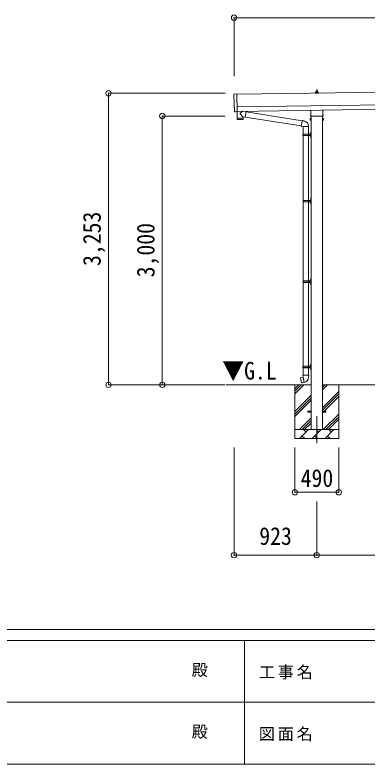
# Model space of a CAD drawing. Units: millimetres at full size, sheet at 1:60. Extents: x -16864 to 16864, y -11640 to 11640.
# Drawn here: x -3459 to 467, y -11640 to -3281 of the extents above; entities that cross this region are included whole.
import ezdxf
from ezdxf.enums import TextEntityAlignment as Align

# ---------------------------------------------------------------- set-up
doc = ezdxf.new("R2010")
doc.units = ezdxf.units.MM
doc.header["$LTSCALE"] = 60
doc.header["$PDMODE"] = 32
doc.header["$PDSIZE"] = 60
doc.linetypes.add('CHAIN1', pattern=[8, 5, -1, 1, -1])
for name, color, linetype, lineweight in [('0-1_Defpoints', 2, 'Continuous', 9), ('0-2_TEXT1', 4, 'Continuous', 9), ('0-3_SHAPE', 5, 'Continuous', 5), ('0-7_PARTS2', 7, 'Continuous', 9), ('0-8_TABLE1', 6, 'Continuous', 9), ('0-9_DIM1', 7, 'Continuous', 9), ('F-0', 7, 'Continuous', 9)]:
    doc.layers.add(name, color=color, linetype=linetype, lineweight=lineweight)
doc.styles.add('ＭＳ ゴシック', font='')
doc.styles.get('ＭＳ ゴシック').set_extended_font_data('MS Gothic')

msp = doc.modelspace()

# ---------------------------------------------------------------- linework, layer by layer
at = {"layer": '0-1_Defpoints', "color": 7, "linetype": 'CHAIN1'}
msp.add_line((-93.06, -7758.15), (-93.06, -8107.15), dxfattribs=at)
at = {"layer": '0-2_TEXT1'}
for p, q in [((4647.01, -4085.46), (-983.46, -4165.89)), ((-111, -4154.39), (-111, -4146.68)), ((-74.5, -4154.39), (-111, -4154.39)), ((-110.62, -4145.89), (-74.89, -4145.89)), ((-110.24, -4145.71), (-103.52, -4144.08)), ((-103.14, -4143.89), (-82.37, -4143.89)), ((-102.75, -4143.11), (-102.75, -4138.89)), ((-101.75, -4138.89), (-83.75, -4138.89)), ((-98.75, -4138.89), (-98.03, -4115.37)), ((-97.03, -4114.39), (-88.48, -4114.39)), ((-87.48, -4115.37), (-86.75, -4138.89)), ((-82.75, -4143.11), (-82.75, -4138.89)), ((-75.27, -4145.71), (-81.99, -4144.08)), ((-74.5, -4154.39), (-74.5, -4146.68)), ((-981.46, -4305.88), (4649.01, -4225.44)), ((-980.74, -4355.87), (4649.72, -4275.44)), ((-161.36, -4398.38), (-161.36, -4344.17)), ((-24.76, -4342.22), (-24.76, -4398.38)), ((-1000.32, -4359.92), (-1007.24, -4359.66)), ((-163.06, -4407.15), (-163.06, -4401.65)), ((-25.12, -4410.65), (-161, -4410.65)), ((-155.56, -4410.65), (-155.56, -7908.15)), ((-30.56, -7908.15), (-30.56, -4410.65)), ((-23.06, -4401.65), (-23.06, -4407.15)), ((-167.06, -4436.65), (-166.3, -4435.34)), ((-167.06, -4436.65), (-167.06, -4453.65)), ((-167.06, -4453.65), (-166.3, -4454.97)), ((-160.06, -4440.25), (-166.3, -4440.25)), ((-160.06, -4450.06), (-166.3, -4450.06)), ((-160.06, -4454.97), (-166.3, -4454.97)), ((-157.56, -4454.35), (-160.06, -4454.35)), ((-28.56, -4454.35), (-26.06, -4454.35)), ((-26.06, -4440.25), (-19.82, -4440.25)), ((-26.06, -4450.06), (-19.82, -4450.06)), ((-26.06, -4454.97), (-19.82, -4454.97)), ((-19.06, -4436.65), (-19.82, -4435.34)), ((-19.06, -4453.65), (-19.82, -4454.97)), ((-19.06, -4436.65), (-19.06, -4453.65)), ((-193.06, -7703.65), (-155.56, -7703.65)), ((-193.06, -7712.65), (-193.06, -7703.65)), ((-193.06, -7703.65), (-155.56, -7703.65)), ((-193.06, -7712.65), (-193.06, -7703.65)), ((-193.06, -7712.65), (-155.56, -7712.65)), ((-193.06, -7712.65), (-155.56, -7712.65)), ((-30.56, -7703.65), (6.94, -7703.65)), ((-30.56, -7703.65), (6.94, -7703.65)), ((-30.56, -7712.65), (6.94, -7712.65)), ((-30.56, -7712.65), (6.94, -7712.65)), ((6.94, -7712.65), (6.94, -7703.65)), ((6.94, -7712.65), (6.94, -7703.65))]:
    msp.add_line(p, q, dxfattribs=at)
for points in [[(-1015.07, -4162.91), (-983.53, -4160.81), (-980.7, -4358.64)], [(-1010.12, -4356.71), (-1010.8, -4309.68), (-1011.4, -4309.69)], [(-999.58, -4359.64), (-998.92, -4359), (-980.69, -4359.64)], [(-160.06, -4454.97), (-160.06, -4435.34), (-166.3, -4435.34)], [(-160.06, -4454.35), (-160.06, -4435.95), (-157.56, -4435.95)], [(-26.06, -4454.35), (-26.06, -4435.95), (-28.56, -4435.95)], [(-26.06, -4454.97), (-26.06, -4435.34), (-19.82, -4435.34)]]:
    msp.add_lwpolyline(points, dxfattribs=at)
for points in [[(-157.56, -4455.65), (-157.56, -4434.65), (-155.56, -4434.65), (-155.56, -4455.65)], [(-28.56, -4455.65), (-28.56, -4434.65), (-30.56, -4434.65), (-30.56, -4455.65)]]:
    msp.add_lwpolyline(points, close=True, dxfattribs=at)
for centre, radius, start, end in [((-110, -4146.68), 1, 103.62699, 180), ((-103.75, -4143.11), 1, 283.62699, 0), ((-98.67, -4139.53), 4.13, 90, 171.17633), ((-101.75, -4139.89), 1, 90, 180), ((-97.03, -4115.39), 1, 90, 178.60509), ((-89.42, -4138.89), 4.83, 133.60282, 180), ((-96.09, -4138.89), 4.83, 0, 46.39718), ((-88.48, -4115.39), 1, 1.39491, 90), ((-86.84, -4139.53), 4.13, 8.82367, 90), ((-83.75, -4139.89), 1, 0, 90), ((-81.75, -4143.11), 1, 180, 256.37301), ((-75.5, -4146.68), 1, 0, 76.37301), ((-159.06, -4401.65), 4, 125.09963, 180), ((-159.06, -4407.15), 4, 180, 194.47751), ((-159.06, -4407.15), 4, 194.47751, 241.04498), ((-27.06, -4407.15), 4, 298.95502, 345.52249), ((-27.06, -4401.65), 4, 0, 54.90037), ((-27.06, -4407.15), 4, 345.52249, 0), ((-162.71, -4437.79), 4.34, 145.61575, 214.38425), ((-150.82, -4445.15), 16.24, 162.41205, 197.58795), ((-162.71, -4452.51), 4.34, 145.61575, 214.38425), ((-35.3, -4445.15), 16.24, 342.41205, 17.58795), ((-23.4, -4437.79), 4.34, 325.61575, 34.38425), ((-23.4, -4452.51), 4.34, 325.61575, 34.38425)]:
    msp.add_arc(centre, radius, start, end, dxfattribs=at)
for centre, major_axis, ratio, start_param, end_param in [((-1014.87, -4165.9), (-3, -0.04), 0.99863, 4.7647489, 6.2979817), ((-5779.24, -4304.4), (4762.89, 68.04), 0.99863, 6.2686928, 6.2979817), ((-1011.46, -4305.29), (-4.41, -0.06), 0.99863, 6.2686928, 7.8539816), ((-1007.12, -4356.66), (-2.15, -2.1), 0.9974, 5.5252311, 7.0411395), ((-1000.28, -4358.92), (-0.717, -0.7), 0.9974, 0.7579542, 1.5707963)]:
    msp.add_ellipse(centre, major_axis=major_axis, ratio=ratio, start_param=start_param, end_param=end_param, dxfattribs=at)
at = {"layer": '0-3_SHAPE', "color": 7, "lineweight": 9}
for p, q in [((-155.56, -7408.15), (-1104.5, -7408.15)), ((-338.06, -7408.15), (-338.06, -8008.15)), ((-338.06, -7451.63), (-294.58, -7408.15)), ((-338.06, -7479.92), (-266.29, -7408.15)), ((-338.06, -7508.2), (-238.01, -7408.15)), ((1744.44, -7408.15), (-30.56, -7408.15)), ((-30.56, -7436.98), (-1.73, -7408.15)), ((-30.56, -7465.26), (26.55, -7408.15)), ((151.94, -7408.15), (151.94, -8008.15)), ((-30.56, -7663.25), (151.94, -7480.75)), ((-30.56, -7691.54), (151.94, -7509.04)), ((-338.06, -7706.19), (-155.56, -7523.69)), ((-338.06, -7734.48), (-155.56, -7551.98)), ((-338.06, -7762.76), (-155.56, -7580.26)), ((-30.56, -7719.82), (151.94, -7537.32)), ((-20.9, -7908.15), (151.94, -7735.31)), ((7.38, -7908.15), (151.94, -7763.59)), ((-285.46, -7908.15), (-155.56, -7778.25)), ((-257.18, -7908.15), (-155.56, -7806.54)), ((-228.89, -7908.15), (-155.56, -7834.82)), ((35.67, -7908.15), (151.94, -7791.88)), ((-338.06, -7908.15), (151.94, -7908.15)), ((-284.48, -8008.15), (-184.48, -7908.15)), ((-213.03, -7936.71), (-241.59, -7908.15)), ((-143.06, -8008.15), (-43.06, -7908.15)), ((-71.61, -7936.71), (-100.17, -7908.15)), ((-1.64, -8008.15), (98.36, -7908.15)), ((69.81, -7936.71), (41.26, -7908.15)), ((151.94, -8008.15), (-338.06, -8008.15)), ((-255.93, -7979.6), (-227.37, -8008.15)), ((-114.51, -7979.6), (-85.95, -8008.15)), ((26.92, -7979.6), (55.47, -8008.15))]:
    msp.add_line(p, q, dxfattribs=at)
at = {"layer": '0-8_TABLE1'}
for p, q in [((-1016.06, -3310.51), (-1016.06, -3964.84)), ((10332.94, -3310.51), (-1016.06, -3310.51)), ((-2416.06, -4154.86), (-1115.37, -4154.86)), ((-2416.06, -4154.86), (-2416.06, -7408.15)), ((-1816.06, -4408.15), (-1115.37, -4408.15)), ((-1816.06, -4408.15), (-1816.06, -7408.15)), ((-2416.06, -7408.15), (-1115.37, -7408.15)), ((-1016.37, -9309.15), (-1016.37, -8107.15)), ((-338.06, -8607.15), (-338.06, -8107.15)), ((151.94, -8607.15), (151.94, -8107.15)), ((-338.06, -8607.15), (151.94, -8607.15)), ((-93.06, -9309.15), (-93.06, -8709.15)), ((-93.06, -9309.15), (-1016.37, -9309.15)), ((1806.94, -9309.15), (-93.06, -9309.15))]:
    msp.add_line(p, q, dxfattribs=at)
for p in [(-1016.06, -3310.51), (-2416.06, -4154.86), (-1816.06, -4408.15), (-2416.06, -7408.15), (-1816.06, -7408.15), (-338.06, -8607.15), (151.94, -8607.15), (-1016.37, -9309.15), (-93.06, -9309.15)]:
    msp.add_point(p, dxfattribs=at)
at = {"layer": '0-9_DIM1'}
for p, q in [((-980.7, -4358.64), (-980.69, -4359.64)), ((-916.25, -4417.94), (-947.12, -4384.84)), ((-919.3, -4355), (-946.95, -4377.51)), ((-920.58, -4430.02), (-920.58, -4431.02)), ((-916.25, -4417.94), (-891.84, -4421.89)), ((-916.25, -4417.94), (-916.08, -4429.96)), ((-881.68, -4359), (-907.52, -4354.83)), ((-881.68, -4359), (-891.84, -4421.89)), ((-891.55, -4420.07), (-267.04, -4519.5)), ((-881.97, -4360.84), (-256.62, -4460.4)), ((-980.06, -4431.87), (-979.64, -4444.92)), ((-919.06, -4447), (-976.6, -4447.82)), ((-975.57, -4430.81), (-975.54, -4431.81)), ((-267.36, -4521.32), (-261.83, -4489.95)), ((-256.3, -4458.58), (-261.83, -4489.95)), ((-256.3, -4458.58), (-255.16, -4456.6)), ((-255.16, -4456.6), (-251.6, -4457.23)), ((-251.6, -4457.23), (-251.18, -4459.58)), ((-236.67, -4462.4), (-234.98, -4464.03)), ((-234.98, -4464.03), (-232.87, -4464.48)), ((-267.36, -4521.32), (-266.97, -4523.57)), ((-267.36, -4521.32), (-262.21, -4522.13)), ((-266.97, -4523.57), (-263.4, -4524.2)), ((-263.4, -4524.2), (-262.21, -4522.13)), ((-262.21, -4522.13), (-247.61, -4524.45)), ((-247.61, -4524.45), (-245.4, -4523.46)), ((-185.1, -4523.86), (-246.29, -4523.86)), ((-245.56, -4523.86), (-245.56, -4609.07)), ((-185.56, -4523.86), (-185.56, -4609.07)), ((-161.86, -4591.92), (-159.82, -4592.92)), ((-160.59, -4589.92), (-159.96, -4589.92)), ((-160.59, -4589.92), (-160.59, -4598.22)), ((-159.96, -4589.92), (-159.96, -4598.22)), ((-159.96, -4589.92), (-159.56, -4590.32)), ((-159.82, -4592.92), (-159.2, -4594.07)), ((-159.56, -4586.07), (-156.56, -4584.57)), ((-159.56, -4586.07), (-159.56, -4618.07)), ((-159.56, -4590.32), (-159.56, -4597.82)), ((-156.56, -4584.57), (-156.56, -4618.07)), ((-156.56, -4584.57), (-155.56, -4584.57)), ((-155.56, -4584.57), (-155.56, -4618.07)), ((-248.56, -4611.07), (-198.23, -4611.07)), ((-248.56, -4625.07), (-198.23, -4625.07)), ((-247.56, -4609.07), (-161.56, -4609.07)), ((-247.56, -4609.07), (-247.56, -4611.07)), ((-247.56, -4627.07), (-247.56, -4625.07)), ((-247.56, -4627.07), (-161.56, -4627.07)), ((-245.56, -4627.07), (-245.56, -6249.15)), ((-188.56, -4609.07), (-188.56, -4613.57)), ((-188.56, -4613.57), (-186.56, -4613.57)), ((-188.56, -4627.07), (-188.56, -4622.57)), ((-188.56, -4622.57), (-186.56, -4622.57)), ((-186.56, -4613.57), (-186.56, -4618.07)), ((-186.56, -4622.57), (-186.56, -4618.07)), ((-185.56, -4627.07), (-185.56, -6249.15)), ((-180.56, -4609.07), (-180.56, -4618.07)), ((-180.56, -4613.57), (-177.56, -4613.57)), ((-180.56, -4627.07), (-180.56, -4618.07)), ((-180.56, -4622.57), (-177.56, -4622.57)), ((-177.56, -4613.57), (-177.56, -4618.07)), ((-177.56, -4622.57), (-177.56, -4618.07)), ((-161.86, -4639.92), (-159.82, -4640.92)), ((-160.59, -4598.22), (-159.96, -4598.22)), ((-160.59, -4637.92), (-159.96, -4637.92)), ((-160.59, -4637.92), (-160.59, -4646.22)), ((-160.59, -4646.22), (-159.96, -4646.22)), ((-159.96, -4598.22), (-159.56, -4597.82)), ((-159.96, -4637.92), (-159.96, -4646.22)), ((-159.96, -4637.92), (-159.56, -4638.32)), ((-159.96, -4646.22), (-159.56, -4645.82)), ((-159.82, -4640.92), (-159.2, -4642.07)), ((-159.56, -4650.07), (-159.56, -4618.07)), ((-159.56, -4638.32), (-159.56, -4645.82)), ((-159.56, -4650.07), (-156.56, -4651.57)), ((-156.56, -4651.57), (-156.56, -4618.07)), ((-156.56, -4651.57), (-155.56, -4651.57)), ((-155.56, -4651.57), (-155.56, -4618.07)), ((-245.06, -5349.15), (-245.06, -5351.15)), ((-245.06, -5349.15), (-161.56, -5349.15)), ((-186.06, -5349.15), (-186.06, -5353.65)), ((-178.06, -5349.15), (-178.06, -5358.15)), ((-161.86, -5332.01), (-159.82, -5333)), ((-160.59, -5330), (-159.96, -5330)), ((-160.59, -5330), (-160.59, -5338.3)), ((-160.59, -5338.3), (-159.96, -5338.3)), ((-159.96, -5330), (-159.96, -5338.3)), ((-159.96, -5330), (-159.56, -5330.4)), ((-159.96, -5338.3), (-159.56, -5337.9)), ((-159.82, -5333), (-159.2, -5334.15)), ((-159.56, -5326.15), (-156.56, -5324.65)), ((-159.56, -5326.15), (-159.56, -5358.15)), ((-159.56, -5330.4), (-159.56, -5337.9)), ((-156.56, -5324.65), (-156.56, -5358.15)), ((-156.56, -5324.65), (-155.56, -5324.65)), ((-155.56, -5324.65), (-155.56, -5358.15)), ((-246.06, -5351.15), (-195.73, -5351.15)), ((-246.06, -5365.15), (-195.73, -5365.15)), ((-245.06, -5367.15), (-245.06, -5365.15)), ((-245.06, -5367.15), (-161.56, -5367.15)), ((-186.06, -5353.65), (-184.06, -5353.65)), ((-186.06, -5367.15), (-186.06, -5362.65)), ((-186.06, -5362.65), (-184.06, -5362.65)), ((-184.06, -5353.65), (-184.06, -5358.15)), ((-184.06, -5362.65), (-184.06, -5358.15)), ((-178.06, -5353.65), (-175.06, -5353.65)), ((-178.06, -5367.15), (-178.06, -5358.15)), ((-178.06, -5362.65), (-175.06, -5362.65)), ((-175.06, -5353.65), (-175.06, -5358.15)), ((-175.06, -5362.65), (-175.06, -5358.15)), ((-161.86, -5380.01), (-159.82, -5381)), ((-160.59, -5378), (-159.96, -5378)), ((-160.59, -5378), (-160.59, -5386.3)), ((-160.59, -5386.3), (-159.96, -5386.3)), ((-159.96, -5378), (-159.96, -5386.3)), ((-159.96, -5378), (-159.56, -5378.4)), ((-159.96, -5386.3), (-159.56, -5385.9)), ((-159.82, -5381), (-159.2, -5382.15)), ((-159.56, -5390.15), (-159.56, -5358.15)), ((-159.56, -5378.4), (-159.56, -5385.9)), ((-159.56, -5390.15), (-156.56, -5391.65)), ((-156.56, -5391.65), (-156.56, -5358.15)), ((-156.56, -5391.65), (-155.56, -5391.65)), ((-155.56, -5391.65), (-155.56, -5358.15)), ((-246.06, -6251.15), (-195.73, -6251.15)), ((-246.06, -6265.15), (-195.73, -6265.15)), ((-245.56, -6267.15), (-245.56, -7199.15)), ((-245.06, -6249.15), (-245.06, -6251.15)), ((-245.06, -6249.15), (-161.56, -6249.15)), ((-245.06, -6267.15), (-245.06, -6265.15)), ((-245.06, -6267.15), (-161.56, -6267.15)), ((-186.06, -6249.15), (-186.06, -6253.65)), ((-186.06, -6253.65), (-184.06, -6253.65)), ((-186.06, -6267.15), (-186.06, -6262.65)), ((-186.06, -6262.65), (-184.06, -6262.65)), ((-185.56, -6267.15), (-185.56, -7199.15)), ((-184.06, -6253.65), (-184.06, -6258.15)), ((-184.06, -6262.65), (-184.06, -6258.15)), ((-178.06, -6249.15), (-178.06, -6258.15)), ((-178.06, -6253.65), (-175.06, -6253.65)), ((-178.06, -6267.15), (-178.06, -6258.15)), ((-178.06, -6262.65), (-175.06, -6262.65)), ((-175.06, -6253.65), (-175.06, -6258.15)), ((-175.06, -6262.65), (-175.06, -6258.15)), ((-161.86, -6232.01), (-159.82, -6233)), ((-160.59, -6230), (-159.96, -6230)), ((-160.59, -6230), (-160.59, -6238.3)), ((-160.59, -6238.3), (-159.96, -6238.3)), ((-159.96, -6230), (-159.96, -6238.3)), ((-159.96, -6230), (-159.56, -6230.4)), ((-159.96, -6238.3), (-159.56, -6237.9)), ((-159.82, -6233), (-159.2, -6234.15)), ((-159.56, -6226.15), (-156.56, -6224.65)), ((-159.56, -6226.15), (-159.56, -6258.15)), ((-159.56, -6230.4), (-159.56, -6237.9)), ((-159.56, -6290.15), (-159.56, -6258.15)), ((-156.56, -6224.65), (-156.56, -6258.15)), ((-156.56, -6224.65), (-155.56, -6224.65)), ((-156.56, -6291.65), (-156.56, -6258.15)), ((-155.56, -6224.65), (-155.56, -6258.15)), ((-155.56, -6291.65), (-155.56, -6258.15)), ((-161.86, -6280.01), (-159.82, -6281)), ((-160.59, -6278), (-159.96, -6278)), ((-160.59, -6278), (-160.59, -6286.3)), ((-160.59, -6286.3), (-159.96, -6286.3)), ((-159.96, -6278), (-159.96, -6286.3)), ((-159.96, -6278), (-159.56, -6278.4)), ((-159.96, -6286.3), (-159.56, -6285.9)), ((-159.82, -6281), (-159.2, -6282.15)), ((-159.56, -6278.4), (-159.56, -6285.9)), ((-159.56, -6290.15), (-156.56, -6291.65)), ((-156.56, -6291.65), (-155.56, -6291.65)), ((-161.86, -7182.01), (-159.82, -7183)), ((-160.59, -7180), (-159.96, -7180)), ((-160.59, -7180), (-160.59, -7188.3)), ((-160.59, -7188.3), (-159.96, -7188.3)), ((-159.96, -7180), (-159.96, -7188.3)), ((-159.96, -7180), (-159.56, -7180.4)), ((-159.96, -7188.3), (-159.56, -7187.9)), ((-159.82, -7183), (-159.2, -7184.15)), ((-159.56, -7176.15), (-156.56, -7174.65)), ((-159.56, -7176.15), (-159.56, -7208.15)), ((-159.56, -7180.4), (-159.56, -7187.9)), ((-156.56, -7174.65), (-156.56, -7208.15)), ((-156.56, -7174.65), (-155.56, -7174.65)), ((-155.56, -7174.65), (-155.56, -7208.15)), ((-248.56, -7201.15), (-198.23, -7201.15)), ((-248.56, -7215.15), (-198.23, -7215.15)), ((-247.56, -7199.15), (-161.56, -7199.15)), ((-247.56, -7199.15), (-247.56, -7201.15)), ((-247.56, -7217.15), (-247.56, -7215.15)), ((-247.56, -7217.15), (-161.56, -7217.15)), ((-245.56, -7217.15), (-245.56, -7302.08)), ((-188.56, -7199.15), (-188.56, -7203.65)), ((-188.56, -7203.65), (-186.56, -7203.65)), ((-188.56, -7217.15), (-188.56, -7212.65)), ((-188.56, -7212.65), (-186.56, -7212.65)), ((-186.56, -7203.65), (-186.56, -7208.15)), ((-186.56, -7212.65), (-186.56, -7208.15)), ((-185.56, -7217.15), (-185.56, -7302.08)), ((-180.56, -7199.15), (-180.56, -7208.15)), ((-180.56, -7203.65), (-177.56, -7203.65)), ((-180.56, -7217.15), (-180.56, -7208.15)), ((-180.56, -7212.65), (-177.56, -7212.65)), ((-177.56, -7203.65), (-177.56, -7208.15)), ((-177.56, -7212.65), (-177.56, -7208.15)), ((-161.86, -7230.01), (-159.82, -7231)), ((-160.59, -7228), (-159.96, -7228)), ((-160.59, -7228), (-160.59, -7236.3)), ((-160.59, -7236.3), (-159.96, -7236.3)), ((-159.96, -7228), (-159.96, -7236.3)), ((-159.96, -7228), (-159.56, -7228.4)), ((-159.96, -7236.3), (-159.56, -7235.9)), ((-159.82, -7231), (-159.2, -7232.15)), ((-159.56, -7240.15), (-159.56, -7208.15)), ((-159.56, -7228.4), (-159.56, -7235.9)), ((-159.56, -7240.15), (-156.56, -7241.65)), ((-156.56, -7241.65), (-156.56, -7208.15)), ((-156.56, -7241.65), (-155.56, -7241.65)), ((-155.56, -7241.65), (-155.56, -7208.15)), ((-274.02, -7330.53), (-274.83, -7331.7)), ((-274.83, -7331.7), (-265.21, -7386.26)), ((-246.15, -7325.28), (-274.02, -7330.53)), ((-261.28, -7327.93), (-261.49, -7328.17)), ((-247.41, -7302.08), (-249.56, -7302.86)), ((-249.56, -7302.86), (-249.56, -7306.48)), ((-249.56, -7306.48), (-247.32, -7307.3)), ((-247.41, -7302.08), (-215.56, -7302.08)), ((-247.41, -7302.08), (-247.32, -7307.3)), ((-247.32, -7307.3), (-247.06, -7322.08)), ((-247.06, -7322.08), (-245.71, -7324.08)), ((-235.8, -7382.58), (-245.93, -7325.1)), ((-245.91, -7324.28), (-245.91, -7324.99)), ((-245.71, -7324.08), (-245.74, -7324.09)), ((-183.71, -7302.08), (-215.56, -7302.08)), ((-185.37, -7324.02), (-185.45, -7326.18)), ((-184.06, -7322.08), (-185.37, -7324.02)), ((-181.56, -7306.48), (-183.8, -7307.3)), ((-183.71, -7302.08), (-181.56, -7302.86)), ((-181.56, -7302.86), (-181.56, -7306.48)), ((-251.18, -7385.17), (-251.47, -7385.02)), ((-235.49, -7383.34), (-235.73, -7382.68))]:
    msp.add_line(p, q, dxfattribs=at)
for points in [[(-981.09, -4359.63), (-980.07, -4430.87), (-916.08, -4429.96)], [(-916.11, -4444.01), (-916.06, -4430.96), (-980.06, -4431.87)], [(-256.3, -4458.58), (-251.18, -4459.58), (-236.67, -4462.4)], [(-161.86, -4596.22), (-159.82, -4595.22), (-159.2, -4594.07)], [(-161.86, -4644.22), (-159.82, -4643.22), (-159.2, -4642.07)], [(-161.86, -5336.3), (-159.82, -5335.3), (-159.2, -5334.15)], [(-161.86, -5384.3), (-159.82, -5383.3), (-159.2, -5382.15)], [(-161.86, -6236.3), (-159.82, -6235.3), (-159.2, -6234.15)], [(-161.86, -6284.3), (-159.82, -6283.3), (-159.2, -6282.15)], [(-161.86, -7186.3), (-159.82, -7185.3), (-159.2, -7184.15)], [(-161.86, -7234.3), (-159.82, -7233.3), (-159.2, -7232.15)], [(-259.03, -7327.71), (-259.31, -7327.56), (-261.28, -7327.93)], [(-183.71, -7302.08), (-183.8, -7307.3), (-184.06, -7322.08)], [(-236.06, -7382.48), (-264.05, -7387.08), (-265.21, -7386.26)], [(-249, -7384.61), (-249.21, -7384.85), (-251.18, -7385.17)]]:
    msp.add_lwpolyline(points, dxfattribs=at)
for centre, radius, start, end in [((-943.63, -4381.25), 5, 131.47396, 225.79244), ((-976.64, -4444.82), 3, 181.81845, 270.86677), ((-919.11, -4444), 3, 270.81845, 359.81845), ((-245.4, -4523.46), 60.3, 359.62495, 78), ((-156.26, -4594.07), 6, 136.21765, 223.78235), ((-199.81, -4618.07), 49.25, 171.82876, 180.00002), ((-199.81, -4618.07), 49.25, 180.00002, 188.17127), ((-198.23, -4609.07), 2, 270, 359.99998), ((-198.23, -4627.07), 2, 0.00005, 90.00004), ((-156.26, -4642.07), 6, 136.21765, 223.78235), ((-161.56, -4607.07), 2, 270, 359.99998), ((-161.56, -4629.07), 2, 0.00005, 90.00004), ((-195.73, -5349.15), 2, 270, 359.99998), ((-156.26, -5334.15), 6, 136.21765, 223.78235), ((-161.56, -5347.15), 2, 270, 359.99998), ((-197.31, -5358.15), 49.25, 171.82876, 180.00002), ((-197.31, -5358.15), 49.25, 180.00002, 188.17127), ((-195.73, -5367.15), 2, 0.00005, 90.00004), ((-156.26, -5382.15), 6, 136.21765, 223.78235), ((-161.56, -5369.15), 2, 0.00005, 90.00004), ((-197.31, -6258.15), 49.25, 171.82876, 180.00002), ((-197.31, -6258.15), 49.25, 180.00002, 188.17127), ((-195.73, -6249.15), 2, 270, 359.99998), ((-195.73, -6267.15), 2, 0.00005, 90.00004), ((-156.26, -6234.15), 6, 136.21765, 223.78235), ((-161.56, -6247.15), 2, 270, 359.99998), ((-161.56, -6269.15), 2, 0.00005, 90.00004), ((-156.26, -6282.15), 6, 136.21765, 223.78235), ((-156.26, -7184.15), 6, 136.21765, 223.78235), ((-199.81, -7208.15), 49.25, 171.82876, 180.00002), ((-199.81, -7208.15), 49.25, 180.00002, 188.17127), ((-198.23, -7199.15), 2, 270, 359.99998), ((-198.23, -7217.15), 2, 0.00005, 90.00004), ((-156.26, -7232.15), 6, 136.21765, 223.78235), ((-161.56, -7197.15), 2, 270, 359.99998), ((-161.56, -7219.15), 2, 0.00005, 90.00004), ((-246.21, -7324.99), 0.3, 280.66842, 0), ((-245.71, -7324.28), 0.2, 100, 180), ((-245.71, -7324.08), 60.3, 279.96938, 358), ((-236.02, -7382.78), 0.3, 20, 99.33158), ((-235.3, -7383.27), 0.2, 200, 279.96938)]:
    msp.add_arc(centre, radius, start, end, dxfattribs=at)
at = {"layer": 'F-0', "color": 5, "lineweight": 5}
for p, q in [((-16864.12, -10140), (16015.88, -10140)), ((-16864.12, -10260), (10682.37, -10260)), ((-897.63, -10260), (-897.63, -11640)), ((-6897.63, -10950), (5402.37, -10950)), ((-16864.12, -11640), (16015.88, -11640))]:
    msp.add_line(p, q, dxfattribs=at)

# ---------------------------------------------------------------- texts
at = {"layer": '0-7_PARTS2', "style": 'ＭＳ ゴシック', "width": 0.9}
msp.add_text('▼G.L', height=197.9, dxfattribs=at).set_placement((-1147.23, -7408.44), align=Align.BOTTOM_LEFT)
at = {"layer": '0-8_TABLE1', "color": 7, "style": 'ＭＳ ゴシック', "width": 0.9}
for s, p in [('3,253', (-2443.56, -6081.51)), ('3,000', (-1843.56, -6208.15))]:
    msp.add_text(s, height=197.9, rotation=90, dxfattribs=at).set_placement(p, align=Align.BOTTOM_LEFT)
for s, p in [('490', (-273.06, -8607.15)), ('923', (-734.71, -9254.15))]:
    msp.add_text(s, height=197.9, dxfattribs=at).set_placement(p, align=Align.BOTTOM_LEFT)
at = {"layer": 'F-0', "style": 'ＭＳ ゴシック'}
for p in [(-1489.06, -10695), (-1489.06, -11385)]:
    msp.add_text('殿', height=132, dxfattribs=at).set_placement(p, align=Align.BOTTOM_LEFT)
at = {"layer": 'F-0', "char_height": 132, "attachment_point": 7, "style": 'ＭＳ ゴシック'}
for s, insert in [('\\T1.17;工事名', (-739.42, -10695)), ('\\T1.17;図面名', (-739.42, -11385))]:
    msp.add_mtext(s, dxfattribs=dict(at, insert=insert))

doc.saveas('drawing.dxf')
